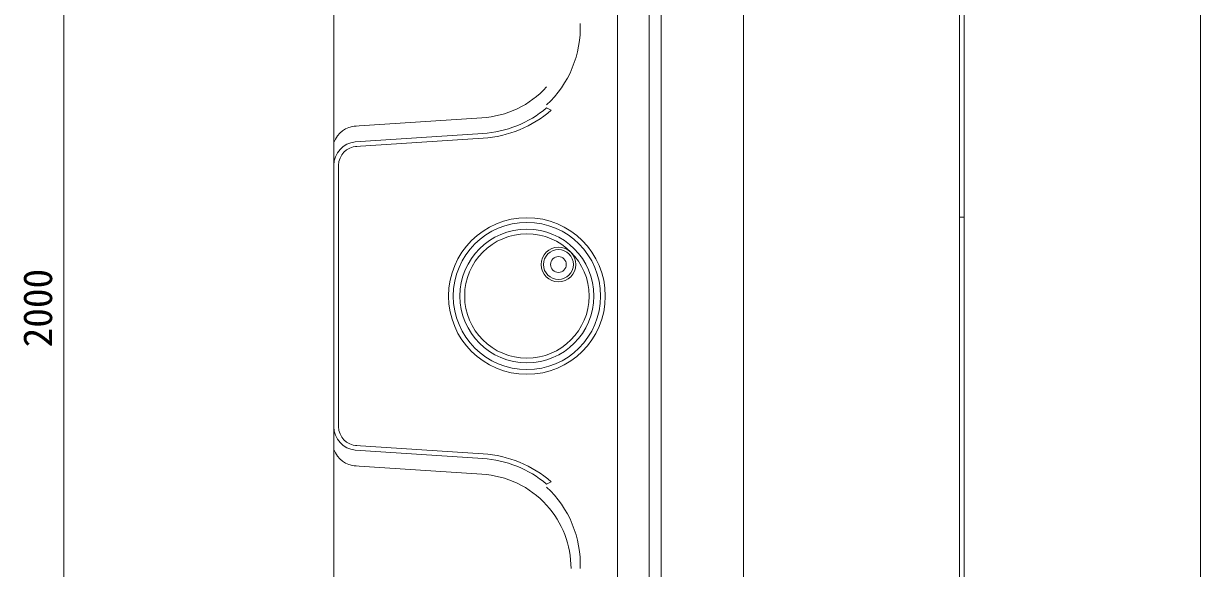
# Model space of a CAD drawing. Units: millimetres on the paper. Extents: x 0 to 841, y 0 to 594.
# Drawn here: x 243.1 to 317.8, y 295.7 to 330.3 of the extents above; entities that cross this region are included whole.
import ezdxf
from ezdxf.enums import TextEntityAlignment as Align

# ---------------------------------------------------------------- set-up
doc = ezdxf.new("R2010")
doc.units = ezdxf.units.MM
doc.layers.add('D-STR-DIM（寸法）', color=7, linetype='Continuous', lineweight=18)
doc.layers.add('D-STR（構造物外形線）', color=1, linetype='Continuous', lineweight=18)
doc.styles.add('ＭＳ ゴシック', font='')
doc.styles.get('ＭＳ ゴシック').set_extended_font_data('MS Gothic')

msp = doc.modelspace()

# ---------------------------------------------------------------- linework, layer by layer
at = {"layer": 'D-STR-DIM（寸法）'}
msp.add_line((245.675, 264.021), (245.675, 362.021), dxfattribs=at)
at = {"layer": 'D-STR（構造物外形線）'}
for p, q in [((280.81, 363.021), (280.81, 263.021)), ((282.81, 361.771), (282.81, 264.271)), ((262.81, 360.521), (262.81, 265.521)), ((302.81, 360.521), (302.81, 265.521)), ((317.81, 360.521), (317.81, 265.521)), ((283.592, 272.271), (283.592, 353.771)), ((288.81, 275.284), (288.81, 351.019)), ((302.525, 350.759), (302.525, 275.284)), ((276.61, 324.829), (276.31, 324.967)), ((264.103, 323.812), (272.202, 324.341)), ((264.168, 322.814), (272.267, 323.343)), ((272.287, 323.044), (264.188, 322.514)), ((263.11, 321.321), (263.11, 304.725)), ((302.51, 318.021), (302.81, 318.021)), ((302.51, 318.021), (302.51, 308.021)), ((272.287, 302.999), (264.188, 303.528)), ((264.168, 303.229), (272.267, 302.699)), ((264.103, 302.231), (272.202, 301.701)), ((276.61, 301.214), (276.31, 301.076))]:
    msp.add_line(p, q, dxfattribs=at)
for centre, radius in [((275.06, 313.021), 4.975), ((275.06, 313.021), 4.675), ((275.06, 313.021), 4.25), ((275.06, 313.021), 3.95), ((277.06, 315.021), 1.1), ((277.06, 315.021), 0.95), ((277.06, 315.021), 0.5)]:
    msp.add_circle(centre, radius, dxfattribs=at)
for centre, radius, start, end in [((271.717, 330.08), 6.735, 313.00159, 2.11568), ((271.861, 330.332), 6, 273.26003, 317.8686), ((271.81, 330.329), 7, 273.74174, 310.0052), ((271.81, 330.329), 7.3, 273.74174, 311.11209), ((264.279, 322.268), 1.552, 91.90915, 161.06297), ((264.31, 321.321), 1.5, 95.42789, 180), ((264.31, 321.321), 1.2, 91.90915, 180), ((264.31, 304.722), 1.5, 180, 264.57211), ((264.31, 304.722), 1.2, 180, 268.09085), ((264.279, 303.775), 1.552, 198.93703, 268.09085), ((271.81, 295.714), 7, 49.9948, 86.25826), ((271.81, 295.714), 7.3, 48.88791, 86.25826), ((271.861, 295.711), 6, 42.1314, 86.73997), ((271.717, 295.963), 6.735, 357.88432, 46.99841), ((271.861, 295.711), 6, 0.02941, 42.1314)]:
    msp.add_arc(centre, radius, start, end, dxfattribs=at)

# ---------------------------------------------------------------- texts
at = {"layer": 'D-STR-DIM（寸法）', "style": 'ＭＳ ゴシック'}
msp.add_text('2000', height=1.833, rotation=90, dxfattribs=at).set_placement((245.475, 309.76), align=Align.BOTTOM_LEFT)

doc.saveas('drawing.dxf')
